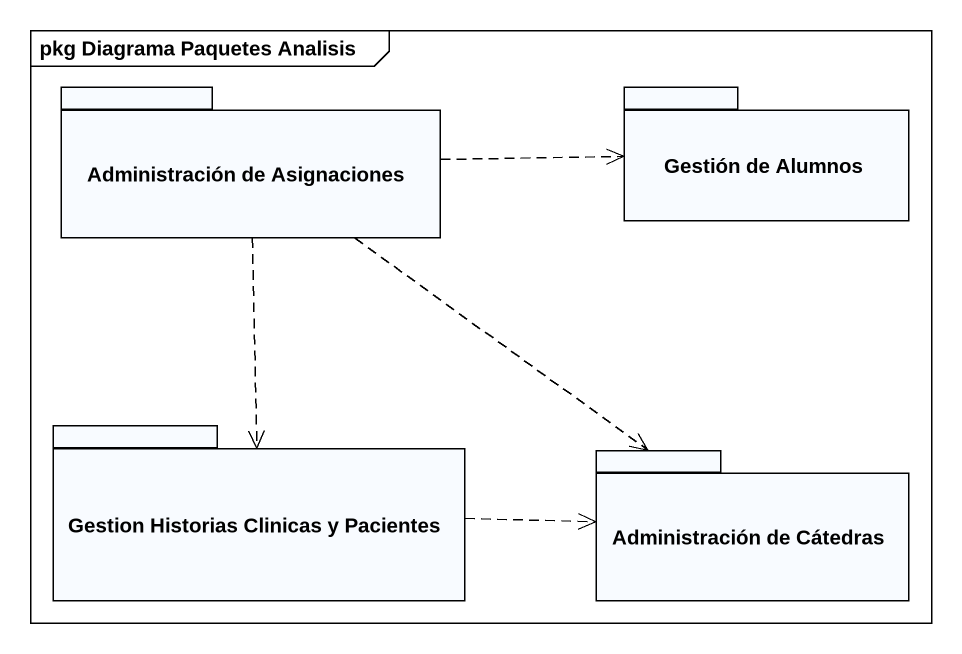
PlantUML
@startuml
mainframe pkg Diagrama Paquetes Analisis
package "Administración de Asignaciones" as Administración_de {
}
package "Gestión de Alumnos" as Gestión_de_Alumnos {
}
package "Gestion Historias Clinicas y Pacientes" as Gestion_Historias_Clinicas {
}
package "Administración de Cátedras" as Administración_de_Cátedras {
}
Administración_de .right.> Gestión_de_Alumnos
Administración_de ..> Gestion_Historias_Clinicas
Administración_de ..> Administración_de_Cátedras
Gestion_Historias_Clinicas .right.> Administración_de_Cátedras
@enduml
